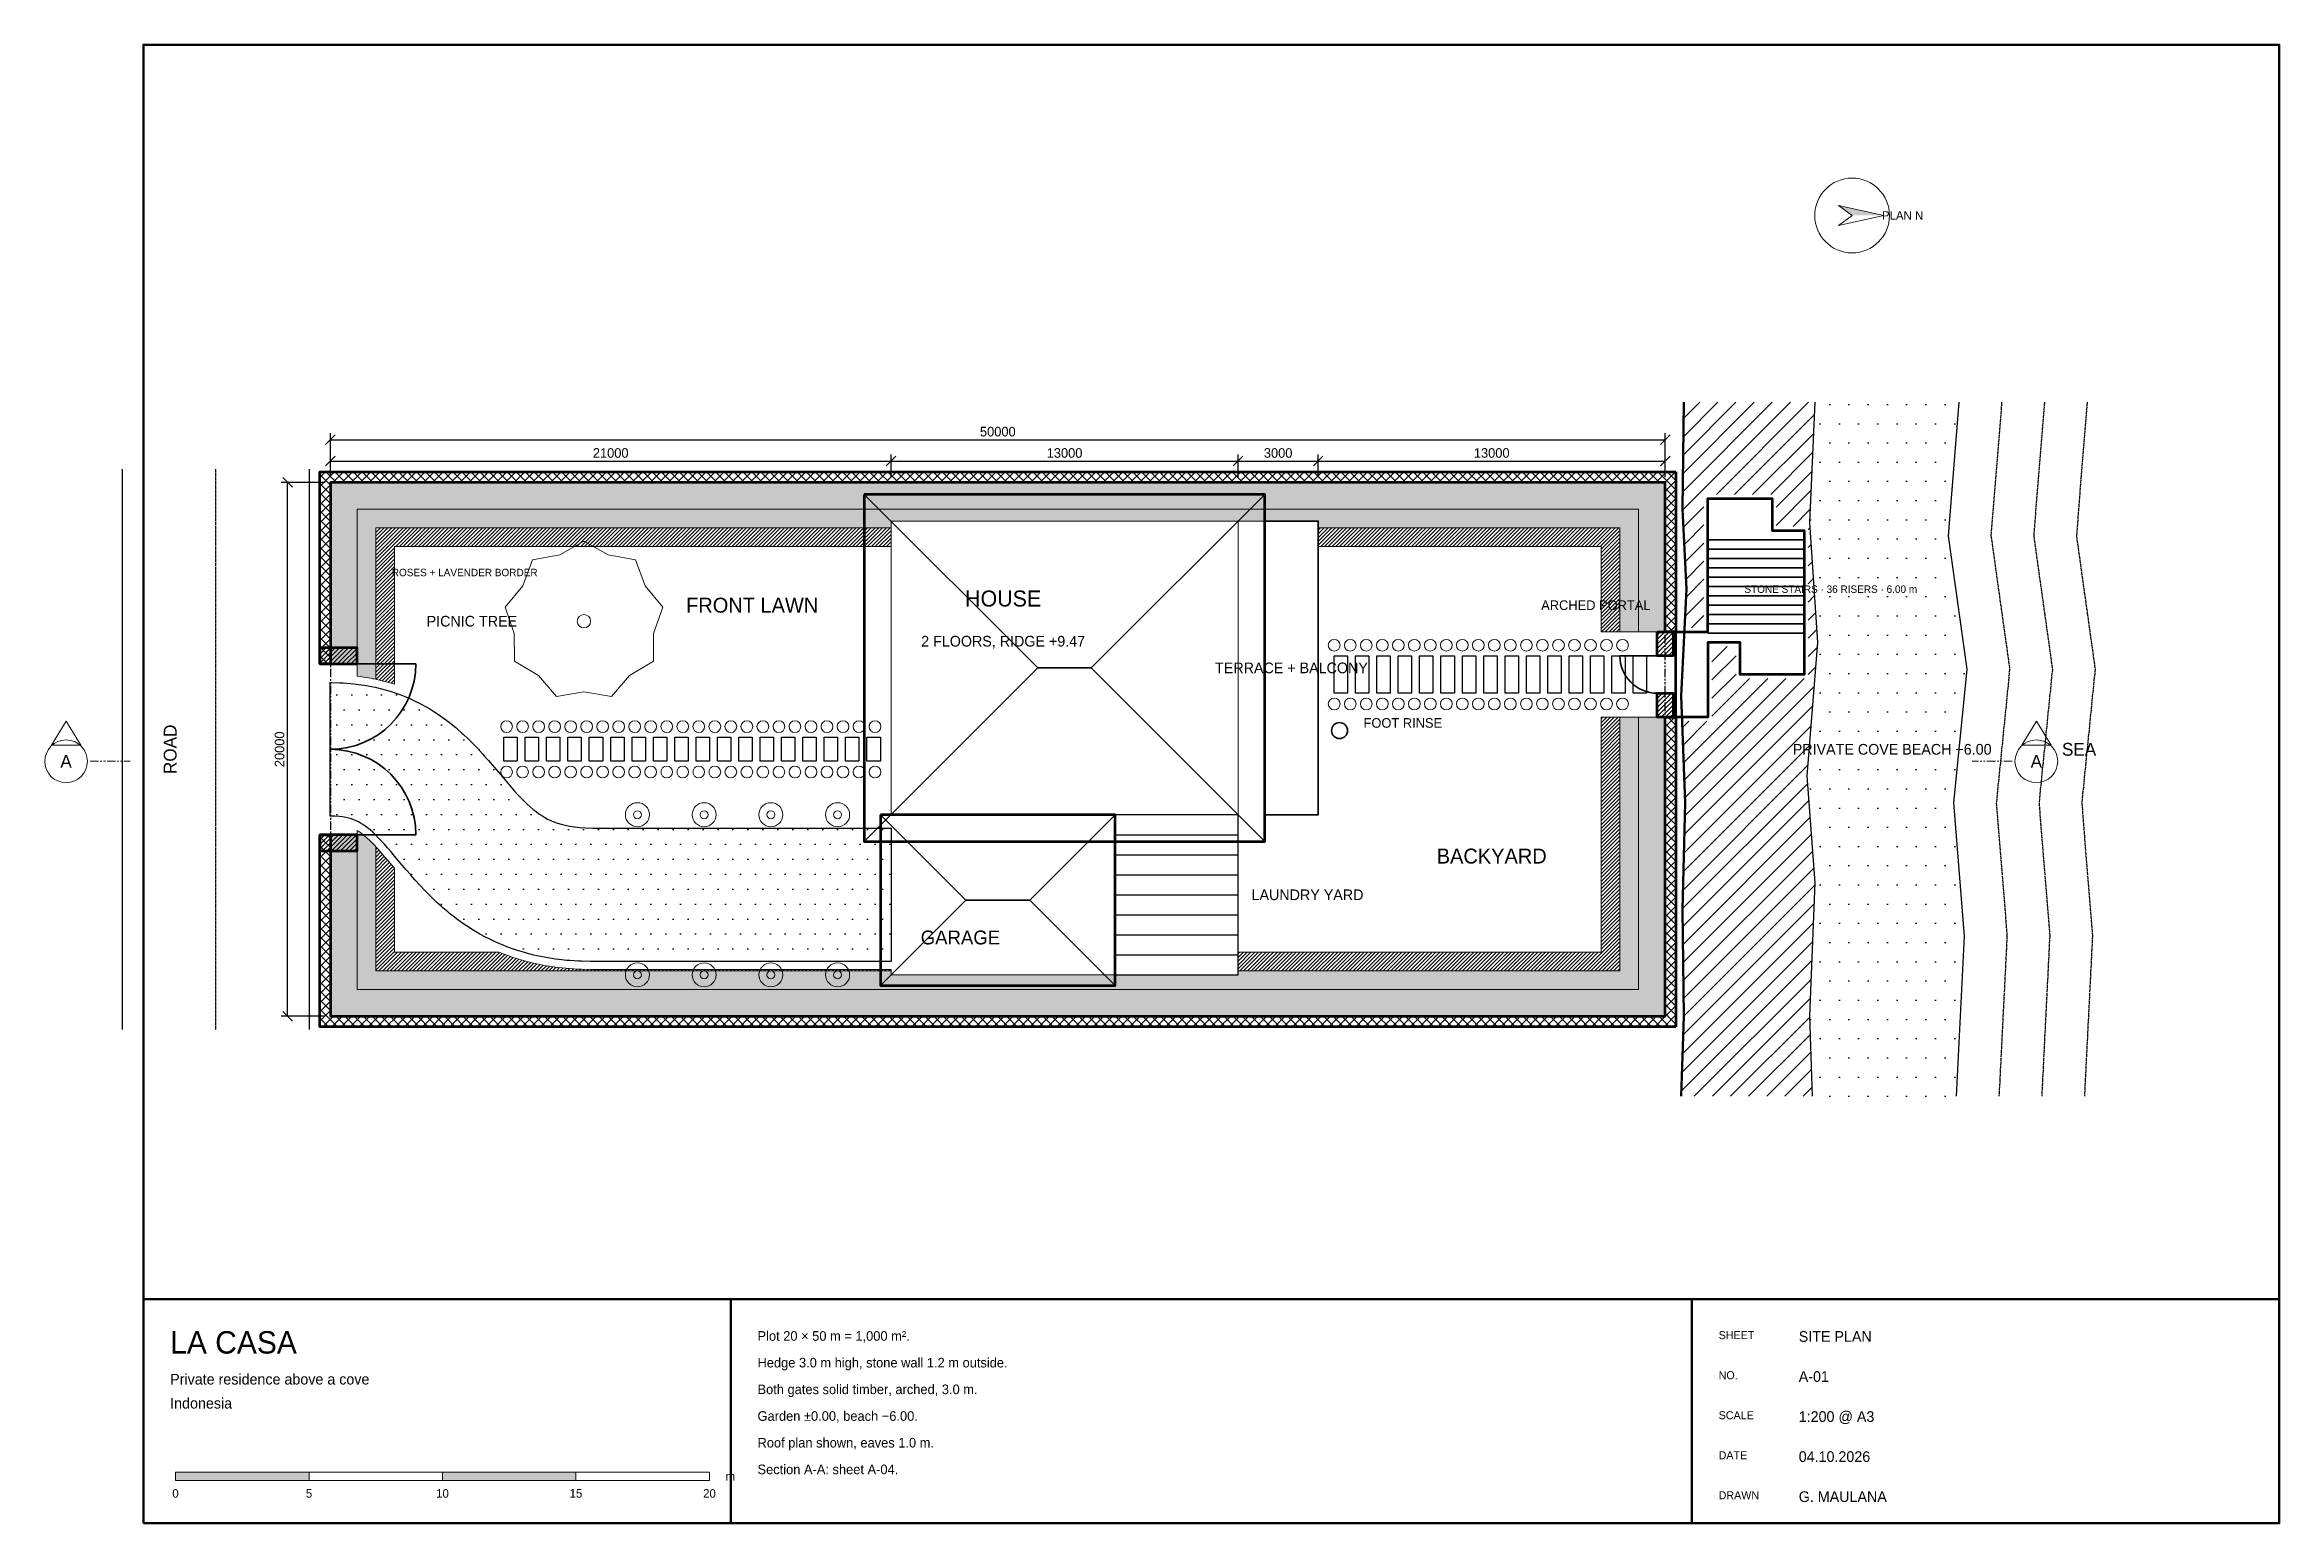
# Model space of a CAD drawing. Header units: millimetres. Extents: x -1700 to 82000, y 2000 to 57400.
import ezdxf
from ezdxf.enums import TextEntityAlignment as Align

# ---------------------------------------------------------------- set-up
doc = ezdxf.new("R2010")
doc.units = ezdxf.units.MM
doc.header["$LTSCALE"] = 100
doc.linetypes.add('DASHED', pattern=[1.524, 1.27, -0.254])
doc.linetypes.add('PHANTOM', pattern=[6.35, 3.175, -0.635, 0.635, -0.635, 0.635, -0.635])
for name, color, linetype, lineweight in [('ABOVE', 7, 'Continuous', 18), ('DIM', 7, 'Continuous', 18), ('FRAME', 7, 'Continuous', 50), ('GRID', 7, 'Continuous', 9), ('GROUND', 7, 'Continuous', 50), ('HATCH', 7, 'Continuous', 13), ('OPEN', 7, 'Continuous', 35), ('PLANT', 7, 'Continuous', 13), ('SITE', 7, 'Continuous', 25), ('TEXT', 7, 'Continuous', 18), ('WALL', 7, 'Continuous', 70)]:
    doc.layers.add(name, color=color, linetype=linetype, lineweight=lineweight)
doc.dimstyles.new('COVE', dxfattribs={"dimtxt": 360, "dimasz": 0, "dimexe": 240, "dimexo": 200, "dimgap": 120, "dimtad": 1, "dimdec": 0, "dimtsz": 180, "dimcen": 2.5, "dimazin": 3, "dimtfac": 1, "dimtmove": 0, "dimatfit": 3})

msp = doc.modelspace()

# ---------------------------------------------------------------- hatches: boundary and pattern name
at = {"layer": 'FRAME'}
h = msp.add_hatch(color=7, dxfattribs=at)
h.dxf.hatch_style = 1
h.paths.add_polyline_path([(67190, 51000), (65495.3, 51377), (66000, 51000)])
h = msp.add_hatch(color=7, dxfattribs=at)
h.dxf.hatch_style = 1
h.paths.add_polyline_path([(8200, 3600), (8200, 3920), (3200, 3920), (3200, 3600)])
h = msp.add_hatch(color=7, dxfattribs=at)
h.dxf.hatch_style = 1
h.paths.add_polyline_path([(18200, 3600), (18200, 3920), (13200, 3920), (13200, 3600)])
at = {"layer": 'HATCH'}
h = msp.add_hatch(dxfattribs=at)
h.set_pattern_fill('ANSI31', scale=151.181)
h.paths.add_polyline_path([(59800, 37000), (59650, 40000), (59700, 44000), (64600, 44000), (64400, 39500), (64700, 35000), (64300, 30000), (64600, 26000), (64400, 21000), (64500, 18000), (59600, 18000), (59700, 21000), (59650, 25000), (59750, 29000), (59635.6, 32050), (60600, 32050), (60614.7, 32050.7), (60629.3, 32052.9), (60643.5, 32056.5), (60657.4, 32061.4), (60670.7, 32067.7), (60683.3, 32075.3), (60695.2, 32084), (60706.1, 32093.9), (60716, 32104.8), (60724.7, 32116.7), (60732.3, 32129.3), (60738.6, 32142.6), (60743.5, 32156.5), (60747.1, 32170.7), (60749.3, 32185.3), (60750, 32200), (60750, 34850), (61650, 34850), (61650, 33800), (61650.7, 33785.3), (61652.9, 33770.7), (61656.5, 33756.5), (61661.4, 33742.6), (61667.7, 33729.3), (61675.3, 33716.7), (61684, 33704.8), (61693.9, 33693.9), (61704.8, 33684), (61716.7, 33675.3), (61729.3, 33667.7), (61742.6, 33661.4), (61756.5, 33656.5), (61770.7, 33652.9), (61785.3, 33650.7), (61800, 33650), (64200, 33650), (64214.7, 33650.7), (64229.3, 33652.9), (64243.5, 33656.5), (64257.4, 33661.4), (64270.7, 33667.7), (64283.3, 33675.3), (64295.2, 33684), (64306.1, 33693.9), (64316, 33704.8), (64324.7, 33716.7), (64332.3, 33729.3), (64338.6, 33742.6), (64343.5, 33756.5), (64347.1, 33770.7), (64349.3, 33785.3), (64350, 33800), (64350, 39200), (64349.3, 39214.7), (64347.1, 39229.3), (64343.5, 39243.5), (64338.6, 39257.4), (64332.3, 39270.7), (64324.7, 39283.3), (64316, 39295.2), (64306.1, 39306.1), (64295.2, 39316), (64283.3, 39324.7), (64270.7, 39332.3), (64257.4, 39338.6), (64243.5, 39343.5), (64229.3, 39347.1), (64214.7, 39349.3), (64200, 39350), (63150, 39350), (63150, 40400), (63149.3, 40414.7), (63147.1, 40429.3), (63143.5, 40443.5), (63138.6, 40457.4), (63132.3, 40470.7), (63124.7, 40483.3), (63116, 40495.2), (63106.1, 40506.1), (63095.2, 40516), (63083.3, 40524.7), (63070.7, 40532.3), (63057.4, 40538.6), (63043.5, 40543.5), (63029.3, 40547.1), (63014.7, 40549.3), (63000, 40550), (60600, 40550), (60585.3, 40549.3), (60570.7, 40547.1), (60556.5, 40543.5), (60542.6, 40538.6), (60529.3, 40532.3), (60516.7, 40524.7), (60504.8, 40516), (60493.9, 40506.1), (60484, 40495.2), (60475.3, 40483.3), (60467.7, 40470.7), (60461.4, 40457.4), (60456.5, 40443.5), (60452.9, 40429.3), (60450.7, 40414.7), (60450, 40400), (60450, 35550), (59727.5, 35550)])
h = msp.add_hatch(dxfattribs=at)
h.set_pattern_fill('ANSI37', scale=75.5906)
h.paths.add_polyline_path([(59400, 41400), (59400, 35400), (59000, 35400), (59000, 41000), (9000, 41000), (9000, 34200), (8600, 34200), (8600, 41400)])
h = msp.add_hatch(dxfattribs=at)
h.set_pattern_fill('ANSI31', scale=37.7953)
h.paths.add_polyline_path([(58700, 35400), (59300, 35400), (59300, 34500), (58700, 34500)])
h = msp.add_hatch(dxfattribs=at)
h.set_pattern_fill('ANSI31', scale=37.7953)
h.paths.add_polyline_path([(8600, 34200), (10000, 34200), (10000, 34800), (8600, 34800)])
h = msp.add_hatch(dxfattribs=at)
h.set_pattern_fill('ANSI31', scale=37.7953)
h.paths.add_polyline_path([(59300, 32200), (58700, 32200), (58700, 33100), (59300, 33100)])
h = msp.add_hatch(dxfattribs=at)
h.set_pattern_fill('ANSI37', scale=75.5906)
h.paths.add_polyline_path([(59400, 20600), (8600, 20600), (8600, 27800), (9000, 27800), (9000, 21000), (59000, 21000), (59000, 32200), (59400, 32200)])
h = msp.add_hatch(dxfattribs=at)
h.set_pattern_fill('ANSI31', scale=37.7953)
h.paths.add_polyline_path([(8600, 27200), (10000, 27200), (10000, 27800), (8600, 27800)])
at = {"layer": 'PLANT'}
h = msp.add_hatch(dxfattribs=at)
h.set_pattern_fill('DOTS', scale=226.772)
h.paths.add_polyline_path([(59000, 41000), (59000, 35400), (58000, 35400), (58000, 40000), (10000, 40000), (10000, 34200), (9000, 34200), (9000, 41000)])
h = msp.add_hatch(dxfattribs=at)
h.set_pattern_fill('DOTS', scale=125.9843)
h.paths.add_polyline_path([(58000, 40000), (58000, 35400), (57300, 35400), (57300, 39300), (46000, 39300), (46000, 39550), (43000, 39550), (30000, 39550), (30000, 39300), (10700, 39300), (10700, 33625.7), (10600.3, 33646.5), (10592.2, 33648.1), (10337.6, 33694.2), (10329.6, 33695.5), (10197.4, 33715.7), (10189.5, 33716.8), (10000, 33740.7), (10000, 40000)])
h = msp.add_hatch(dxfattribs=at)
h.set_pattern_fill('ANSI31', scale=31.496)
h.paths.add_polyline_path([(30000, 39300), (30000, 38600), (11400, 38600), (11400, 33439.2), (11376, 33447), (11368.1, 33449.5), (11135.9, 33518.6), (11127.8, 33520.9), (10993.6, 33556.8), (10985.5, 33558.8), (10742.4, 33616.7), (10734.4, 33618.5), (10700, 33625.7), (10700, 39300)])
h = msp.add_hatch(dxfattribs=at)
h.set_pattern_fill('ANSI31', scale=31.4961)
h.paths.add_polyline_path([(57300, 39300), (57300, 35400), (56600, 35400), (56600, 38600), (46000, 38600), (46000, 39300)])
h = msp.add_hatch(dxfattribs=at)
h.set_pattern_fill('DOTS', scale=226.772)
h.paths.add_polyline_path([(59000, 21000), (9000, 21000), (9000, 27800), (10000, 27800), (10000, 22000), (58000, 22000), (58000, 32200), (59000, 32200)])
h = msp.add_hatch(dxfattribs=at)
h.set_pattern_fill('DOTS', scale=125.9843)
h.paths.add_polyline_path([(58000, 22000), (10000, 22000), (10000, 27963.4), (10053.5, 27930.1), (10128.5, 27878.3), (10207.9, 27818.3), (10292.4, 27748.8), (10382.3, 27669.2), (10477.9, 27578.9), (10579.3, 27477.5), (10686.6, 27365), (10700, 27350.3), (10700, 22700), (30000, 22700), (30000, 22550), (43000, 22550), (43000, 22700), (57300, 22700), (57300, 32200), (58000, 32200)])
h = msp.add_hatch(dxfattribs=at)
h.set_pattern_fill('ANSI31', scale=31.4961)
h.paths.add_polyline_path([(57300, 22700), (43000, 22700), (43000, 23400), (56600, 23400), (56600, 32200), (57300, 32200)])
h = msp.add_hatch(dxfattribs=at)
h.set_pattern_fill('ANSI31', scale=31.496)
h.paths.add_polyline_path([(10700, 22700), (10700, 27350.3), (10799.7, 27241.2), (10918.9, 27106.6), (11044.3, 26961.4), (11176.3, 26806.2), (11315.2, 26641.3), (11400, 26540.6), (11400, 23400), (15312.6, 23400), (15375.6, 23373.5), (15382.5, 23370.6), (15498.1, 23325.3), (15505.1, 23322.6), (15751.7, 23232.8), (15758.8, 23230.4), (15876.8, 23190.7), (15883.9, 23188.4), (16142.3, 23108.7), (16149.4, 23106.6), (16268.5, 23073), (16275.6, 23071.1), (16546.4, 23002), (16553.5, 23000.3), (16672.2, 22973.1), (16679.3, 22971.5), (16963, 22913.7), (16970.1, 22912.3), (17087.1, 22891.4), (17094.2, 22890.2), (17391.5, 22844.2), (17398.4, 22843.2), (17512.7, 22828.2), (17519.6, 22827.3), (17831.2, 22793.7), (17837.8, 22793.1), (17948.5, 22783.6), (17955.2, 22783.2), (18281.7, 22762.6), (18288, 22762.2), (18394.3, 22757.8), (18400.7, 22757.6), (18742.7, 22750.6), (18745.8, 22750.5), (18796.9, 22750), (18800, 22750), (30000, 22750), (30000, 22700)])
at = {"layer": 'SITE'}
h = msp.add_hatch(dxfattribs=at)
h.set_pattern_fill('DOTS', scale=453.543)
h.paths.add_polyline_path([(64600, 44000), (64400, 39500), (64700, 35000), (64300, 30000), (64600, 26000), (64400, 21000), (64500, 18000), (69900, 18000), (70200, 24000), (69800, 29000), (70300, 34000), (69600, 39000), (70000, 44000)])
h = msp.add_hatch(dxfattribs=at)
h.set_pattern_fill('DOTS', scale=352.756)
h.paths.add_polyline_path([(9059.7, 33499.3), (9352.7, 33492.3), (9476.7, 33486.2), (9756.4, 33465.6), (9885.1, 33452.8), (10152, 33419.2), (10284.2, 33398.9), (10538.9, 33352.9), (10673, 33324.8), (10916.1, 33267), (11050.3, 33231.1), (11282.5, 33162), (11414.9, 33118.6), (11636.8, 33038.8), (11765.4, 32988.6), (11977.7, 32898.8), (12100.8, 32842.7), (12304, 32743.5), (12420, 32683), (12614.9, 32574.9), (12722.6, 32511.5), (12909.6, 32395.1), (13008.2, 32330.5), (13188.1, 32206.5), (13277, 32142.2), (13450.4, 32011), (13529.5, 31948.6), (13697.1, 31811), (13766.4, 31751.8), (13928.7, 31608.2), (13988.7, 31553.3), (14146.4, 31404.4), (14197.3, 31354.9), (14351, 31201.2), (14393.5, 31157.6), (14543.8, 30999.8), (14578.4, 30962.8), (14725.9, 30801.5), (14753, 30771.4), (14898.4, 30607.1), (14918.4, 30584.3), (15062.4, 30417.6), (15075.6, 30402.2), (15218.8, 30233.7), (15225.6, 30225.7), (15368.5, 30056.1), (15509.4, 29888.7), (15644.9, 29729), (15775.8, 29577), (15902.5, 29433.1), (16025.5, 29297.6), (16145.1, 29170.7), (16261.6, 29052.5), (16375.3, 28942.9), (16486.7, 28841.8), (16596.2, 28748.9), (16704.2, 28663.7), (16811.4, 28585.8), (16918.9, 28514.3), (17027.7, 28448.8), (17139.1, 28388.5), (17254.8, 28332.9), (17376.6, 28281.6), (17506.3, 28234.4), (17646.1, 28191.3), (17797.9, 28152.5), (17963.6, 28118.7), (18145.2, 28090.6), (18344.3, 28069.1), (18562.3, 28055.4), (18825.6, 28050), (30000, 28050), (30000, 23050), (18800, 23050), (18748.9, 23050.5), (18406.8, 23057.5), (18300.6, 23062), (17974, 23082.6), (17863.4, 23092), (17551.8, 23125.6), (17437.4, 23140.6), (17140.1, 23186.7), (17023, 23207.6), (16739.2, 23265.5), (16620.5, 23292.7), (16349.8, 23361.8), (16230.8, 23395.3), (15972.4, 23475.1), (15854.4, 23514.7), (15607.7, 23604.5), (15492.1, 23649.9), (15256.6, 23749.2), (15144.8, 23799.5), (14919.7, 23907.7), (14813, 23962.2), (14597.8, 24078.6), (14497.1, 24136.1), (14291.1, 24260.2), (14197.4, 24319.5), (14000, 24450.7), (13913.9, 24510.6), (13724.5, 24648.3), (13646.3, 24707.5), (13464.2, 24851.1), (13394.1, 24908.5), (13218.8, 25057.4), (13156.8, 25111.8), (12987.5, 25265.4), (12933.5, 25315.9), (12769.7, 25473.7), (12723.4, 25519.5), (12564.4, 25680.8), (12525.5, 25721.2), (12370.7, 25885.5), (12338.9, 25919.8), (12187.6, 26086.5), (12162.6, 26114.4), (12014.3, 26282.8), (11995.9, 26304), (11849.9, 26473.6), (11837.8, 26487.7), (11693.5, 26657.9), (11687.7, 26664.7), (11544.6, 26834.6), (11405.3, 26999.9), (11272.2, 27156.6), (11144.7, 27304.1), (11022.7, 27441.9), (10905.9, 27569.7), (10794.1, 27687.1), (10687.1, 27794.1), (10584.8, 27890.7), (10487.1, 27977.1), (10393.7, 28053.9), (10304.2, 28121.6), (10218, 28181), (10134, 28233.3), (10051.1, 28279.3), (9967.4, 28320.2), (9881.1, 28356.7), (9789.8, 28389.5), (9691, 28418.9), (9582.1, 28444.8), (9460.7, 28466.8), (9324.5, 28483.9), (9171.3, 28495.2), (8990, 28499.5), (8990, 33500), (9000, 33500)])

# ---------------------------------------------------------------- linework, layer by layer
at = {"layer": 'ABOVE'}
msp.add_lwpolyline([(30000, 39550), (30000, 28550), (43000, 28550), (43000, 39550)], close=True, dxfattribs=at)
at = {"layer": 'FRAME'}
for p, q in [((2000, 10400), (82000, 10400)), ((24000, 2000), (24000, 10400)), ((60000, 2000), (60000, 10400))]:
    msp.add_line(p, q, dxfattribs=at)
msp.add_lwpolyline([(2000, 2000), (82000, 2000), (82000, 57400), (2000, 57400)], close=True, dxfattribs=at)
at = {"layer": 'GRID', "linetype": 'PHANTOM'}
for p, q in [((0, 30550), (1500, 30550)), ((72000, 30550), (70500, 30550))]:
    msp.add_line(p, q, dxfattribs=at)
at = {"layer": 'GRID'}
for points in [[(-1450, 31150), (-900, 32050), (-350, 31150)], [(72350, 31150), (72900, 32050), (73450, 31150)]]:
    msp.add_lwpolyline(points, close=True, dxfattribs=at)
for centre in [(-900, 30550), (72900, 30550)]:
    msp.add_circle(centre, 800, dxfattribs=at)
at = {"layer": 'GROUND'}
msp.add_lwpolyline([(59700, 44000), (59650, 40000), (59800, 37000), (59600, 33000), (59750, 29000), (59650, 25000), (59700, 21000), (59600, 18000)], dxfattribs=at)
at = {"layer": 'OPEN'}
for p, q in [((29000, 40550), (35500, 34050)), ((44000, 40550), (37500, 34050)), ((60600, 38850), (61800, 38850)), ((61800, 38850), (63000, 38850)), ((63000, 38850), (64200, 38850)), ((60600, 38500), (61800, 38500)), ((60600, 38150), (61800, 38150)), ((60600, 37800), (61800, 37800)), ((61800, 38500), (63000, 38500)), ((61800, 38150), (63000, 38150)), ((61800, 37800), (63000, 37800)), ((63000, 38500), (64200, 38500)), ((63000, 38150), (64200, 38150)), ((63000, 37800), (64200, 37800)), ((60600, 37450), (61800, 37450)), ((60600, 37100), (61800, 37100)), ((61800, 37450), (63000, 37450)), ((61800, 37100), (63000, 37100)), ((63000, 37450), (64200, 37450)), ((63000, 37100), (64200, 37100)), ((60600, 36750), (61800, 36750)), ((60600, 36400), (61800, 36400)), ((60600, 36050), (61800, 36050)), ((61800, 36750), (63000, 36750)), ((61800, 36400), (63000, 36400)), ((61800, 36050), (63000, 36050)), ((63000, 36750), (64200, 36750)), ((63000, 36400), (64200, 36400)), ((63000, 36050), (64200, 36050)), ((60600, 35700), (61800, 35700)), ((60600, 35350), (61800, 35350)), ((61800, 35700), (63000, 35700)), ((61800, 35350), (63000, 35350)), ((63000, 35700), (64200, 35700)), ((63000, 35350), (64200, 35350)), ((58700, 34500), (57300, 34500)), ((9000, 34200), (12200, 34200)), ((29000, 27550), (35500, 34050)), ((35500, 34050), (37500, 34050)), ((44000, 27550), (37500, 34050)), ((29600, 28550), (32800, 25350)), ((38400, 28550), (35200, 25350)), ((9000, 27800), (12200, 27800)), ((29600, 22150), (32800, 25350)), ((32800, 25350), (35200, 25350)), ((38400, 22150), (35200, 25350))]:
    msp.add_line(p, q, dxfattribs=at)
msp.add_lwpolyline([(44000, 39550), (44000, 28550), (46000, 28550), (46000, 39550)], close=True, dxfattribs=at)
msp.add_circle((46800, 31700), 300, dxfattribs=at)
for centre, radius, start, end in [((58700, 34500), 1400, 180, -90), ((9000, 34200), 3200, -90, 0), ((9000, 27800), 3200, 0, 90)]:
    msp.add_arc(centre, radius, start, end, dxfattribs=at)
at = {"layer": 'PLANT'}
for points in [[(59000, 41000), (59000, 35400), (58000, 35400), (58000, 40000), (10000, 40000), (10000, 34200), (9000, 34200), (9000, 41000)], [(58000, 40000), (58000, 35400), (57300, 35400), (57300, 39300), (46000, 39300), (46000, 39550), (43000, 39550), (30000, 39550), (30000, 39300), (10700, 39300), (10700, 33625.7), (10600.3, 33646.5), (10592.2, 33648.1), (10337.6, 33694.2), (10329.6, 33695.5), (10197.4, 33715.7), (10189.5, 33716.8), (10000, 33740.7), (10000, 40000)], [(30000, 39300), (30000, 38600), (11400, 38600), (11400, 33439.2), (11376, 33447), (11368.1, 33449.5), (11135.9, 33518.6), (11127.8, 33520.9), (10993.6, 33556.8), (10985.5, 33558.8), (10742.4, 33616.7), (10734.4, 33618.5), (10700, 33625.7), (10700, 39300)], [(18500, 33150), (19526.1, 32980.9), (20203.4, 33770), (21098.1, 34300), (21109.7, 35339.8), (21454.4, 36320.9), (20795, 37125), (20428.4, 38098.1), (19406.4, 38290.2), (18500, 38800), (17593.6, 38290.2), (16571.6, 38098.1), (16205, 37125), (15545.6, 36320.9), (15890.3, 35339.8), (15901.9, 34300), (16796.6, 33770), (17473.9, 32980.9)], [(57300, 39300), (57300, 35400), (56600, 35400), (56600, 38600), (46000, 38600), (46000, 39300)], [(59000, 21000), (9000, 21000), (9000, 27800), (10000, 27800), (10000, 22000), (58000, 22000), (58000, 32200), (59000, 32200)], [(58000, 22000), (10000, 22000), (10000, 27963.4), (10053.5, 27930.1), (10128.5, 27878.3), (10207.9, 27818.3), (10292.4, 27748.8), (10382.3, 27669.2), (10477.9, 27578.9), (10579.3, 27477.5), (10686.6, 27365), (10700, 27350.3), (10700, 22700), (30000, 22700), (30000, 22550), (43000, 22550), (43000, 22700), (57300, 22700), (57300, 32200), (58000, 32200)], [(57300, 22700), (43000, 22700), (43000, 23400), (56600, 23400), (56600, 32200), (57300, 32200)], [(10700, 22700), (10700, 27350.3), (10799.7, 27241.2), (10918.9, 27106.6), (11044.3, 26961.4), (11176.3, 26806.2), (11315.2, 26641.3), (11400, 26540.6), (11400, 23400), (15312.6, 23400), (15375.6, 23373.5), (15382.5, 23370.6), (15498.1, 23325.3), (15505.1, 23322.6), (15751.7, 23232.8), (15758.8, 23230.4), (15876.8, 23190.7), (15883.9, 23188.4), (16142.3, 23108.7), (16149.4, 23106.6), (16268.5, 23073), (16275.6, 23071.1), (16546.4, 23002), (16553.5, 23000.3), (16672.2, 22973.1), (16679.3, 22971.5), (16963, 22913.7), (16970.1, 22912.3), (17087.1, 22891.4), (17094.2, 22890.2), (17391.5, 22844.2), (17398.4, 22843.2), (17512.7, 22828.2), (17519.6, 22827.3), (17831.2, 22793.7), (17837.8, 22793.1), (17948.5, 22783.6), (17955.2, 22783.2), (18281.7, 22762.6), (18288, 22762.2), (18394.3, 22757.8), (18400.7, 22757.6), (18742.7, 22750.6), (18745.8, 22750.5), (18796.9, 22750), (18800, 22750), (30000, 22750), (30000, 22700)]]:
    msp.add_lwpolyline(points, close=True, dxfattribs=at)
for centre, radius in [((18500, 35800), 250), ((46600, 34900), 220), ((47200, 34900), 220), ((47800, 34900), 220), ((48400, 34900), 220), ((49000, 34900), 220), ((49600, 34900), 220), ((50200, 34900), 220), ((50800, 34900), 220), ((51400, 34900), 220), ((52000, 34900), 220), ((52600, 34900), 220), ((53200, 34900), 220), ((53800, 34900), 220), ((54400, 34900), 220), ((55000, 34900), 220), ((55600, 34900), 220), ((56200, 34900), 220), ((56800, 34900), 220), ((57400, 34900), 220), ((46600, 32700), 220), ((47200, 32700), 220), ((47800, 32700), 220), ((48400, 32700), 220), ((49000, 32700), 220), ((49600, 32700), 220), ((50200, 32700), 220), ((50800, 32700), 220), ((51400, 32700), 220), ((52000, 32700), 220), ((52600, 32700), 220), ((53200, 32700), 220), ((53800, 32700), 220), ((54400, 32700), 220), ((55000, 32700), 220), ((55600, 32700), 220), ((56200, 32700), 220), ((56800, 32700), 220), ((57400, 32700), 220), ((15600, 31850), 220), ((16200, 31850), 220), ((16800, 31850), 220), ((17400, 31850), 220), ((18000, 31850), 220), ((18600, 31850), 220), ((19200, 31850), 220), ((19800, 31850), 220), ((20400, 31850), 220), ((21000, 31850), 220), ((21600, 31850), 220), ((22200, 31850), 220), ((22800, 31850), 220), ((23400, 31850), 220), ((24000, 31850), 220), ((24600, 31850), 220), ((25200, 31850), 220), ((25800, 31850), 220), ((26400, 31850), 220), ((27000, 31850), 220), ((27600, 31850), 220), ((28200, 31850), 220), ((28800, 31850), 220), ((29400, 31850), 220), ((15600, 30150), 220), ((16200, 30150), 220), ((16800, 30150), 220), ((17400, 30150), 220), ((18000, 30150), 220), ((18600, 30150), 220), ((19200, 30150), 220), ((19800, 30150), 220), ((20400, 30150), 220), ((21000, 30150), 220), ((21600, 30150), 220), ((22200, 30150), 220), ((22800, 30150), 220), ((23400, 30150), 220), ((24000, 30150), 220), ((24600, 30150), 220), ((25200, 30150), 220), ((25800, 30150), 220), ((26400, 30150), 220), ((27000, 30150), 220), ((27600, 30150), 220), ((28200, 30150), 220), ((28800, 30150), 220), ((29400, 30150), 220), ((20500, 28550), 450), ((20500, 28550), 150), ((23000, 28550), 450), ((23000, 28550), 150), ((25500, 28550), 450), ((25500, 28550), 150), ((28000, 28550), 450), ((28000, 28550), 150), ((20500, 22550), 450), ((20500, 22550), 150), ((23000, 22550), 450), ((23000, 22550), 150), ((25500, 22550), 450), ((25500, 22550), 150), ((28000, 22550), 450), ((28000, 22550), 150)]:
    msp.add_circle(centre, radius, dxfattribs=at)
at = {"layer": 'SITE'}
for p, q in [((1200, 41500), (1200, 20500)), ((8200, 41500), (8200, 20500)), ((38400, 27800), (43000, 27800)), ((38400, 27050), (43000, 27050)), ((38400, 26300), (43000, 26300)), ((38400, 25550), (43000, 25550)), ((38400, 24800), (43000, 24800)), ((38400, 24050), (43000, 24050)), ((38400, 23300), (43000, 23300))]:
    msp.add_line(p, q, dxfattribs=at)
at = {"layer": 'SITE', "linetype": 'DASHED'}
msp.add_line((4700, 41500), (4700, 20500), dxfattribs=at)
at = {"layer": 'SITE'}
for points in [[(64600, 44000), (64400, 39500), (64700, 35000), (64300, 30000), (64600, 26000), (64400, 21000), (64500, 18000)], [(70000, 44000), (69600, 39000), (70300, 34000), (69800, 29000), (70200, 24000), (69900, 18000)]]:
    msp.add_lwpolyline(points, dxfattribs=at)
at = {"layer": 'SITE', "linetype": 'DASHED'}
for points in [[(71600, 44000), (71200, 39000), (71900, 34000), (71400, 29000), (71800, 24000), (71500, 18000)], [(73200, 44000), (72800, 39000), (73500, 34000), (73000, 29000), (73400, 24000), (73100, 18000)], [(74800, 44000), (74400, 39000), (75100, 34000), (74600, 29000), (75000, 24000), (74700, 18000)]]:
    msp.add_lwpolyline(points, dxfattribs=at)
at = {"layer": 'SITE', "linetype": 'PHANTOM'}
msp.add_lwpolyline([(9000, 41000), (9000, 21000), (59000, 21000), (59000, 41000)], close=True, dxfattribs=at)
at = {"layer": 'SITE'}
for points in [[(46600, 34500), (47100, 34500), (47100, 33100), (46600, 33100)], [(47400, 34500), (47900, 34500), (47900, 33100), (47400, 33100)], [(48200, 34500), (48700, 34500), (48700, 33100), (48200, 33100)], [(49000, 34500), (49500, 34500), (49500, 33100), (49000, 33100)], [(49800, 34500), (50300, 34500), (50300, 33100), (49800, 33100)], [(50600, 34500), (51100, 34500), (51100, 33100), (50600, 33100)], [(51400, 34500), (51900, 34500), (51900, 33100), (51400, 33100)], [(52200, 34500), (52700, 34500), (52700, 33100), (52200, 33100)], [(53000, 34500), (53500, 34500), (53500, 33100), (53000, 33100)], [(53800, 34500), (54300, 34500), (54300, 33100), (53800, 33100)], [(54600, 34500), (55100, 34500), (55100, 33100), (54600, 33100)], [(55400, 34500), (55900, 34500), (55900, 33100), (55400, 33100)], [(56200, 34500), (56700, 34500), (56700, 33100), (56200, 33100)], [(57000, 34500), (57500, 34500), (57500, 33100), (57000, 33100)], [(57800, 34500), (58300, 34500), (58300, 33100), (57800, 33100)], [(9059.7, 33499.3), (9352.7, 33492.3), (9476.7, 33486.2), (9756.4, 33465.6), (9885.1, 33452.8), (10152, 33419.2), (10284.2, 33398.9), (10538.9, 33352.9), (10673, 33324.8), (10916.1, 33267), (11050.3, 33231.1), (11282.5, 33162), (11414.9, 33118.6), (11636.8, 33038.8), (11765.4, 32988.6), (11977.7, 32898.8), (12100.8, 32842.7), (12304, 32743.5), (12420, 32683), (12614.9, 32574.9), (12722.6, 32511.5), (12909.6, 32395.1), (13008.2, 32330.5), (13188.1, 32206.5), (13277, 32142.2), (13450.4, 32011), (13529.5, 31948.6), (13697.1, 31811), (13766.4, 31751.8), (13928.7, 31608.2), (13988.7, 31553.3), (14146.4, 31404.4), (14197.3, 31354.9), (14351, 31201.2), (14393.5, 31157.6), (14543.8, 30999.8), (14578.4, 30962.8), (14725.9, 30801.5), (14753, 30771.4), (14898.4, 30607.1), (14918.4, 30584.3), (15062.4, 30417.6), (15075.6, 30402.2), (15218.8, 30233.7), (15225.6, 30225.7), (15368.5, 30056.1), (15509.4, 29888.7), (15644.9, 29729), (15775.8, 29577), (15902.5, 29433.1), (16025.5, 29297.6), (16145.1, 29170.7), (16261.6, 29052.5), (16375.3, 28942.9), (16486.7, 28841.8), (16596.2, 28748.9), (16704.2, 28663.7), (16811.4, 28585.8), (16918.9, 28514.3), (17027.7, 28448.8), (17139.1, 28388.5), (17254.8, 28332.9), (17376.6, 28281.6), (17506.3, 28234.4), (17646.1, 28191.3), (17797.9, 28152.5), (17963.6, 28118.7), (18145.2, 28090.6), (18344.3, 28069.1), (18562.3, 28055.4), (18825.6, 28050), (30000, 28050), (30000, 23050), (18800, 23050), (18748.9, 23050.5), (18406.8, 23057.5), (18300.6, 23062), (17974, 23082.6), (17863.4, 23092), (17551.8, 23125.6), (17437.4, 23140.6), (17140.1, 23186.7), (17023, 23207.6), (16739.2, 23265.5), (16620.5, 23292.7), (16349.8, 23361.8), (16230.8, 23395.3), (15972.4, 23475.1), (15854.4, 23514.7), (15607.7, 23604.5), (15492.1, 23649.9), (15256.6, 23749.2), (15144.8, 23799.5), (14919.7, 23907.7), (14813, 23962.2), (14597.8, 24078.6), (14497.1, 24136.1), (14291.1, 24260.2), (14197.4, 24319.5), (14000, 24450.7), (13913.9, 24510.6), (13724.5, 24648.3), (13646.3, 24707.5), (13464.2, 24851.1), (13394.1, 24908.5), (13218.8, 25057.4), (13156.8, 25111.8), (12987.5, 25265.4), (12933.5, 25315.9), (12769.7, 25473.7), (12723.4, 25519.5), (12564.4, 25680.8), (12525.5, 25721.2), (12370.7, 25885.5), (12338.9, 25919.8), (12187.6, 26086.5), (12162.6, 26114.4), (12014.3, 26282.8), (11995.9, 26304), (11849.9, 26473.6), (11837.8, 26487.7), (11693.5, 26657.9), (11687.7, 26664.7), (11544.6, 26834.6), (11405.3, 26999.9), (11272.2, 27156.6), (11144.7, 27304.1), (11022.7, 27441.9), (10905.9, 27569.7), (10794.1, 27687.1), (10687.1, 27794.1), (10584.8, 27890.7), (10487.1, 27977.1), (10393.7, 28053.9), (10304.2, 28121.6), (10218, 28181), (10134, 28233.3), (10051.1, 28279.3), (9967.4, 28320.2), (9881.1, 28356.7), (9789.8, 28389.5), (9691, 28418.9), (9582.1, 28444.8), (9460.7, 28466.8), (9324.5, 28483.9), (9171.3, 28495.2), (8990, 28499.5), (8990, 33500), (9000, 33500)], [(15500, 31450), (16000, 31450), (16000, 30550), (15500, 30550)], [(16300, 31450), (16800, 31450), (16800, 30550), (16300, 30550)], [(17100, 31450), (17600, 31450), (17600, 30550), (17100, 30550)], [(17900, 31450), (18400, 31450), (18400, 30550), (17900, 30550)], [(18700, 31450), (19200, 31450), (19200, 30550), (18700, 30550)], [(19500, 31450), (20000, 31450), (20000, 30550), (19500, 30550)], [(20300, 31450), (20800, 31450), (20800, 30550), (20300, 30550)], [(21100, 31450), (21600, 31450), (21600, 30550), (21100, 30550)], [(21900, 31450), (22400, 31450), (22400, 30550), (21900, 30550)], [(22700, 31450), (23200, 31450), (23200, 30550), (22700, 30550)], [(23500, 31450), (24000, 31450), (24000, 30550), (23500, 30550)], [(24300, 31450), (24800, 31450), (24800, 30550), (24300, 30550)], [(25100, 31450), (25600, 31450), (25600, 30550), (25100, 30550)], [(25900, 31450), (26400, 31450), (26400, 30550), (25900, 30550)], [(26700, 31450), (27200, 31450), (27200, 30550), (26700, 30550)], [(27500, 31450), (28000, 31450), (28000, 30550), (27500, 30550)], [(28300, 31450), (28800, 31450), (28800, 30550), (28300, 30550)], [(29100, 31450), (29600, 31450), (29600, 30550), (29100, 30550)], [(38400, 28550), (38400, 22550), (43000, 22550), (43000, 28550)]]:
    msp.add_lwpolyline(points, close=True, dxfattribs=at)
at = {"layer": 'TEXT'}
for points in [[(67190, 51000), (65495.3, 51377), (66000, 51000), (65495.3, 50623)], [(3200, 3600), (8200, 3600), (8200, 3920), (3200, 3920)], [(8200, 3600), (13200, 3600), (13200, 3920), (8200, 3920)], [(13200, 3600), (18200, 3600), (18200, 3920), (13200, 3920)], [(18200, 3600), (23200, 3600), (23200, 3920), (18200, 3920)]]:
    msp.add_lwpolyline(points, close=True, dxfattribs=at)
msp.add_circle((66000, 51000), 1400, dxfattribs=at)
at = {"layer": 'WALL'}
for points in [[(59400, 41400), (59400, 35400), (59000, 35400), (59000, 41000), (9000, 41000), (9000, 34200), (8600, 34200), (8600, 41400)], [(29000, 40550), (29000, 27550), (44000, 27550), (44000, 40550)], [(59400, 32200), (59400, 35400), (60600, 35400), (60600, 39200), (60600, 40400), (63000, 40400), (63000, 39200), (64200, 39200), (64200, 35000), (64200, 33800), (61800, 33800), (61800, 35000), (60600, 35000), (60600, 32200)], [(58700, 35400), (59300, 35400), (59300, 34500), (58700, 34500)], [(8600, 34200), (10000, 34200), (10000, 34800), (8600, 34800)], [(59300, 32200), (58700, 32200), (58700, 33100), (59300, 33100)], [(59400, 20600), (8600, 20600), (8600, 27800), (9000, 27800), (9000, 21000), (59000, 21000), (59000, 32200), (59400, 32200)], [(29600, 28550), (29600, 22150), (38400, 22150), (38400, 28550)], [(8600, 27200), (10000, 27200), (10000, 27800), (8600, 27800)]]:
    msp.add_lwpolyline(points, close=True, dxfattribs=at)

# ---------------------------------------------------------------- texts
at = {"layer": 'TEXT'}
for s, height, p in [('PLAN N', 320, (67890, 51000)), ('HOUSE', 600, (34200, 36650)), ('STONE STAIRS · 36 RISERS · 6.00 m', 280, (65200, 37000)), ('PICNIC TREE', 400, (14300, 35800)), ('FRONT LAWN', 560, (24800, 36400)), ('ARCHED PORTAL', 360, (56400, 36400)), ('2 FLOORS, RIDGE +9.47', 400, (34200, 35050)), ('TERRACE + BALCONY', 400, (45000, 34050)), ('PRIVATE COVE BEACH −6.00', 400, (67500, 31000)), ('SEA', 480, (74500, 31000)), ('A', 480, (-900, 30550)), ('A', 480, (72900, 30550)), ('BACKYARD', 560, (52500, 27000)), ('LAUNDRY YARD', 400, (45600, 25550)), ('GARAGE', 520, (32600, 23950))]:
    msp.add_text(s, height=height, dxfattribs=at).set_placement(p, align=Align.MIDDLE_CENTER)
for s, height, p in [('ROSES + LAVENDER BORDER', 280, (11300, 37400)), ('FOOT RINSE', 360, (47700, 31700))]:
    msp.add_text(s, height=height, dxfattribs=at).set_placement(p, align=Align.BOTTOM_LEFT)
msp.add_text('ROAD', height=480, rotation=90, dxfattribs=at).set_placement((3000, 31000), align=Align.MIDDLE_CENTER)
for s, height, p in [('LA CASA', 840, (3000, 9200)), ('Plot 20 × 50 m = 1,000 m².', 360, (25000, 9200)), ('SHEET', 300, (61000, 9200)), ('SITE PLAN', 400, (64000, 9200)), ('Private residence above a cove', 400, (3000, 7600)), ('Hedge 3.0 m high, stone wall 1.2 m outside.', 360, (25000, 8200)), ('NO.', 300, (61000, 7700)), ('A-01', 400, (64000, 7700)), ('Indonesia', 400, (3000, 6700)), ('Both gates solid timber, arched, 3.0 m.', 360, (25000, 7200)), ('Garden ±0.00, beach −6.00.', 360, (25000, 6200)), ('SCALE', 300, (61000, 6200)), ('1:200 @ A3', 400, (64000, 6200)), ('Roof plan shown, eaves 1.0 m.', 360, (25000, 5200)), ('Section A-A: sheet A-04.', 360, (25000, 4200)), ('DATE', 300, (61000, 4700)), ('04.10.2026', 400, (64000, 4700)), ('DRAWN', 300, (61000, 3200)), ('G. MAULANA', 400, (64000, 3200))]:
    msp.add_text(s, height=height, dxfattribs=at).set_placement(p, align=Align.TOP_LEFT)
msp.add_text('m', height=320, dxfattribs=at).set_placement((23800, 3760), align=Align.MIDDLE_LEFT)
for s, p in [('0', (3200, 3280)), ('5', (8200, 3280)), ('10', (13200, 3280)), ('15', (18200, 3280)), ('20', (23200, 3280))]:
    msp.add_text(s, height=320, dxfattribs=at).set_placement(p, align=Align.TOP_CENTER)

# ---------------------------------------------------------------- dimensions: what is measured, and where the dimension line sits
at = {"layer": 'DIM'}
for base, p1, p2 in [((9000, 42600), (9000, 41000), (59000, 41000)), ((9000, 41800), (9000, 41000), (30000, 41000)), ((30000, 41800), (30000, 41000), (43000, 41000)), ((43000, 41800), (43000, 41000), (46000, 41000)), ((46000, 41800), (46000, 41000), (59000, 41000))]:
    msp.add_linear_dim(base=base, p1=p1, p2=p2, dimstyle='COVE', dxfattribs=at).render()
msp.add_linear_dim(base=(7400, 21000), p1=(9000, 21000), p2=(9000, 41000), angle=90, dimstyle='COVE', dxfattribs=at).render()

doc.saveas('drawing.dxf')
